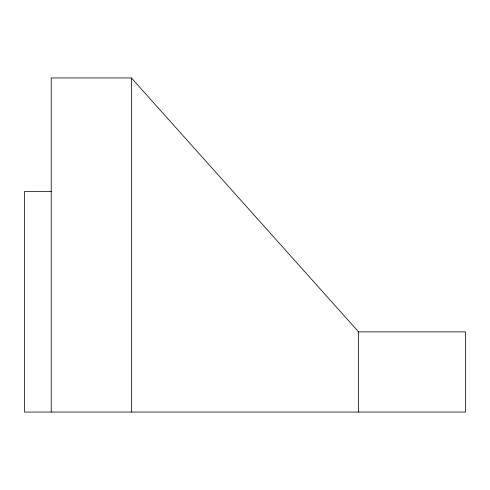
<?xml version="1.0" encoding="UTF-8"?>
<svg xmlns="http://www.w3.org/2000/svg" width="490" height="490" viewBox="0 0 490 490"><rect width="100%" height="100%" fill="white"/><g stroke="black" fill="none" stroke-linecap="round" stroke-linejoin="round"><path stroke-width="0.73" d="M358.588 412.047L358.588 331.865L131.412 77.953L51.23 77.953L51.23 412.047M51.23 191.547L24.5 191.547L24.5 412.047L465.5 412.047L465.5 331.865L357.896 331.865M131.412 77.953L131.412 412.047"/></g></svg>
